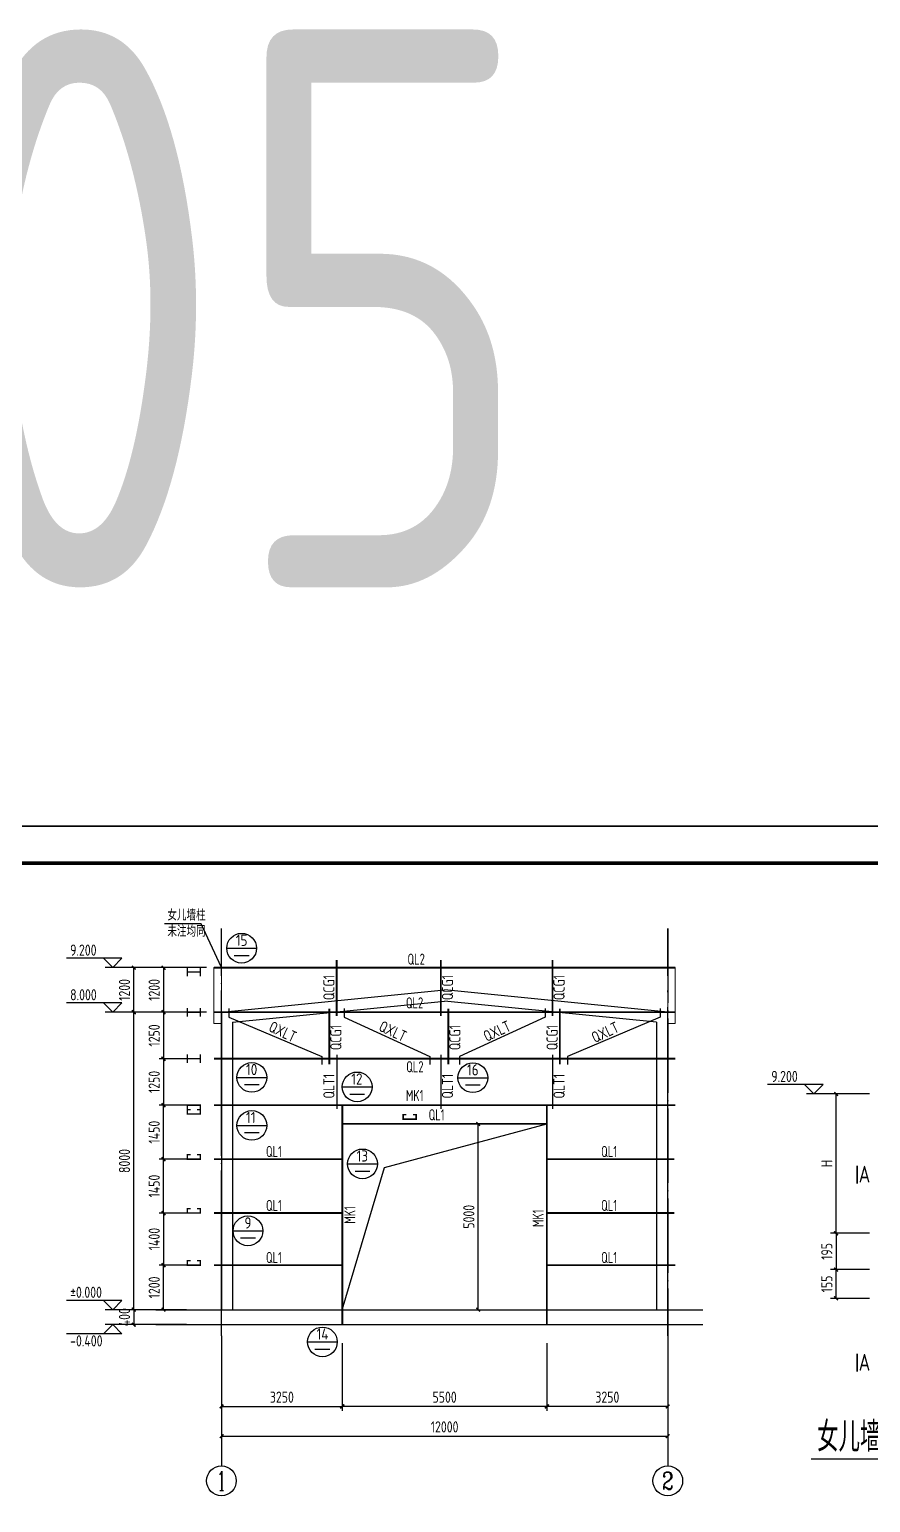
# Model space of a CAD drawing. Header units: millimetres. Extents: x 865974 to 875117, y 41124 to 44891.
# Drawn here: x 870097.1 to 870323.3, y 41535.7 to 41931.8 of the extents above; entities that cross this region are included whole.
import ezdxf
from ezdxf.enums import TextEntityAlignment as Align

# ---------------------------------------------------------------- set-up
doc = ezdxf.new("R2010")
doc.units = ezdxf.units.MM
doc.header["$LTSCALE"] = 1000
doc.header["$MEASUREMENT"] = 0
doc.linetypes.add('DOTE', pattern=[2.42, 2, -0.2, 0.02, -0.2])
for name, color, linetype in [('10', 7, 'Continuous'), ('1307', 7, 'Continuous'), ('1530', 253, 'Continuous'), ('1534', 7, 'Continuous'), ('AXIS', 3, 'Continuous'), ('AXIS_TEXT', 7, 'Continuous'), ('D2', 6, 'Continuous'), ('DIM', 7, 'Continuous'), ('DOTE', 1, 'DOTE'), ('M_Prof', 2, 'Continuous'), ('文字', 7, 'Continuous'), ('标注', 7, 'Continuous'), ('梁', 4, 'Continuous'), ('梁集中标注', 2, 'Continuous'), ('檩条', 34, 'Continuous'), ('索引符号标注', 253, 'Continuous')]:
    doc.layers.add(name, color=color, linetype=linetype)
doc.layers.add('零部件', color=3, linetype='Continuous', lineweight=5)
doc.styles.add('_TCH_AXIS', font='COMPLEX', dxfattribs={"bigfont": 'GBCBIG'})
doc.styles.add('COMPLEX', font='COMPLEX')
doc.styles.add('GBHZ', font='gbenor.shx', dxfattribs={"width": 0.9, "bigfont": 'gbcbig.shx'})
doc.dimstyles.new('Y100', dxfattribs={"dimscale": 0, "dimtxt": 3, "dimasz": 0.01, "dimexe": 1.2, "dimexo": 2, "dimgap": 1, "dimtad": 1, "dimdec": 0, "dimlfac": 100, "dimzin": 0, "dimdsep": 46, "dimtxsty": 'GBHZ', "dimblk": 'DX', "dimcen": 0.09, "dimdle": 1, "dimclrd": 7, "dimclre": 7, "dimclrt": 7, "dimadec": 0, "dimazin": 0, "dimtfac": 1, "dimtdec": 0, "dimtix": 1, "dimtmove": 2, "dimatfit": 3, "dimldrblk": 'DX', "dimfxl": 0, "dimtolj": 1, "dimtzin": 0, "dimarcsym": 0})
doc.dimstyles.new('Y20', dxfattribs={"dimscale": 0, "dimtxt": 3, "dimasz": 0.01, "dimexe": 1.5, "dimexo": 0.03, "dimgap": 1, "dimtad": 1, "dimdec": 0, "dimlfac": 20, "dimzin": 0, "dimdsep": 46, "dimtxsty": 'GBHZ', "dimblk1": 'DX', "dimblk2": 'DX', "dimsah": 1, "dimcen": 0.09, "dimdle": 1, "dimadec": 0, "dimazin": 0, "dimtfac": 1, "dimtdec": 0, "dimtix": 1, "dimtmove": 2, "dimatfit": 3, "dimldrblk": 'DX', "dimfxl": 0, "dimtolj": 1, "dimtzin": 0, "dimarcsym": 0})

# ---------------------------------------------------------------- blocks, each defined once
blk = doc.blocks.new('_AXISO')
blk.add_circle((0, 0), 0.5)
at = {"layer": 'AXIS_TEXT', "style": 'COMPLEX', "width": 1.041667}
blk.add_attdef('A', text='', height=0.56, dxfattribs=at).set_placement((-0.25, -0.28), (0.25, -0.28), align=Align.FIT)
blk = doc.blocks.new('DX')
at = {"color": 0, "linetype": 'ByBlock', "const_width": 40}
blk.add_lwpolyline([(-54, -51), (46, 49)], dxfattribs=at)
blk = doc.blocks.new('*D293')
at = {"layer": 'Defpoints', "color": 0, "transparency": 16777216}
for p in [(870148.75, 41580.56), (870268.75, 41580.56), (870268.75, 41553.56)]:
    blk.add_point(p, dxfattribs=at)
at = {"layer": '标注', "color": 7, "lineweight": -2, "transparency": 16777216}
for p, q in [((870148.75, 41578.56), (870148.75, 41552.36)), ((870268.75, 41578.56), (870268.75, 41552.36)), ((870148.76, 41553.56), (870268.74, 41553.56))]:
    blk.add_line(p, q, dxfattribs=at)
at = {"layer": '标注', "color": 7, "lineweight": -2, "transparency": 16777216, "xscale": 0.01, "yscale": 0.01, "zscale": 0.01, "rotation": 180}
blk.add_blockref('DX', (870148.75, 41553.56), dxfattribs=at)
at = {"layer": '标注', "color": 7, "lineweight": -2, "transparency": 16777216, "xscale": 0.01, "yscale": 0.01, "zscale": 0.01}
blk.add_blockref('DX', (870268.75, 41553.56), dxfattribs=at)
at = {"layer": '标注', "color": 7, "transparency": 16777216, "insert": (870208.75, 41556.06), "char_height": 3, "attachment_point": 5, "style": 'GBHZ'}
blk.add_mtext('\\A1;12000', dxfattribs=at)
blk = doc.blocks.new('*D294')
at = {"layer": 'Defpoints', "color": 0, "transparency": 16777216}
for p in [(870148.75, 41580.56), (870181.25, 41580.56), (870181.25, 41561.56)]:
    blk.add_point(p, dxfattribs=at)
at = {"layer": '标注', "color": 7, "lineweight": -2, "transparency": 16777216}
for p, q in [((870148.75, 41578.56), (870148.75, 41560.36)), ((870181.25, 41578.56), (870181.25, 41560.36)), ((870148.76, 41561.56), (870181.24, 41561.56))]:
    blk.add_line(p, q, dxfattribs=at)
at = {"layer": '标注', "color": 7, "lineweight": -2, "transparency": 16777216, "xscale": 0.01, "yscale": 0.01, "zscale": 0.01, "rotation": 180}
blk.add_blockref('DX', (870148.75, 41561.56), dxfattribs=at)
at = {"layer": '标注', "color": 7, "lineweight": -2, "transparency": 16777216, "xscale": 0.01, "yscale": 0.01, "zscale": 0.01}
blk.add_blockref('DX', (870181.25, 41561.56), dxfattribs=at)
at = {"layer": '标注', "color": 7, "transparency": 16777216, "insert": (870165, 41564.06), "char_height": 3, "attachment_point": 5, "style": 'GBHZ'}
blk.add_mtext('\\A1;3250', dxfattribs=at)
blk = doc.blocks.new('*D295')
at = {"layer": 'Defpoints', "color": 0, "transparency": 16777216}
for p in [(870236.25, 41580.56), (870268.75, 41580.56), (870236.25, 41561.56)]:
    blk.add_point(p, dxfattribs=at)
at = {"layer": '标注', "color": 7, "lineweight": -2, "transparency": 16777216}
for p, q in [((870236.25, 41578.56), (870236.25, 41560.36)), ((870268.75, 41578.56), (870268.75, 41560.36)), ((870268.74, 41561.56), (870236.26, 41561.56))]:
    blk.add_line(p, q, dxfattribs=at)
at = {"layer": '标注', "color": 7, "lineweight": -2, "transparency": 16777216, "xscale": 0.01, "yscale": 0.01, "zscale": 0.01, "rotation": 180}
blk.add_blockref('DX', (870236.25, 41561.56), dxfattribs=at)
at = {"layer": '标注', "color": 7, "lineweight": -2, "transparency": 16777216, "xscale": 0.01, "yscale": 0.01, "zscale": 0.01}
blk.add_blockref('DX', (870268.75, 41561.56), dxfattribs=at)
at = {"layer": '标注', "color": 7, "transparency": 16777216, "insert": (870252.5, 41564.06), "char_height": 3, "attachment_point": 5, "style": 'GBHZ'}
blk.add_mtext('\\A1;3250', dxfattribs=at)
blk = doc.blocks.new('*D344')
at = {"layer": 'Defpoints', "color": 0, "transparency": 16777216}
for p in [(870125.18, 41667.56), (870146.72, 41667.56), (870141.39, 41587.56)]:
    blk.add_point(p, dxfattribs=at)
at = {"layer": 'DIM', "color": 7, "lineweight": -2, "transparency": 16777216}
for p, q in [((870144.72, 41667.56), (870123.98, 41667.56)), ((870125.18, 41587.57), (870125.18, 41667.55)), ((870139.39, 41587.56), (870123.98, 41587.56))]:
    blk.add_line(p, q, dxfattribs=at)
at = {"layer": 'DIM', "color": 7, "lineweight": -2, "transparency": 16777216, "xscale": 0.01, "yscale": 0.01, "zscale": 0.01}
for p, rotation in [((870125.18, 41667.56), 90), ((870125.18, 41587.56), 270)]:
    blk.add_blockref('DX', p, dxfattribs=dict(at, rotation=rotation))
at = {"layer": 'DIM', "color": 7, "transparency": 16777216, "insert": (870122.68, 41627.56), "char_height": 3, "attachment_point": 5, "rotation": 90, "style": 'GBHZ'}
blk.add_mtext('\\A1;8000', dxfattribs=at)
blk = doc.blocks.new('*D345')
at = {"layer": 'Defpoints', "color": 0, "transparency": 16777216}
for p in [(870125.18, 41679.56), (870146.72, 41679.56), (870146.72, 41667.56)]:
    blk.add_point(p, dxfattribs=at)
at = {"layer": 'DIM', "color": 7, "lineweight": -2, "transparency": 16777216}
for p, q in [((870144.72, 41679.56), (870123.98, 41679.56)), ((870125.18, 41667.57), (870125.18, 41679.55)), ((870144.72, 41667.56), (870123.98, 41667.56))]:
    blk.add_line(p, q, dxfattribs=at)
at = {"layer": 'DIM', "color": 7, "lineweight": -2, "transparency": 16777216, "xscale": 0.01, "yscale": 0.01, "zscale": 0.01}
for p, rotation in [((870125.18, 41679.56), 90), ((870125.18, 41667.56), 270)]:
    blk.add_blockref('DX', p, dxfattribs=dict(at, rotation=rotation))
at = {"layer": 'DIM', "color": 7, "transparency": 16777216, "insert": (870122.68, 41673.56), "char_height": 3, "attachment_point": 5, "rotation": 90, "style": 'GBHZ'}
blk.add_mtext('\\A1;1200', dxfattribs=at)
blk = doc.blocks.new('*D346')
at = {"layer": 'Defpoints', "color": 0, "transparency": 16777216}
for p in [(870133.18, 41599.56), (870141.39, 41599.56), (870141.39, 41587.56)]:
    blk.add_point(p, dxfattribs=at)
at = {"layer": '标注', "color": 7, "lineweight": -2, "transparency": 16777216}
for p, q in [((870139.39, 41599.56), (870131.98, 41599.56)), ((870133.18, 41587.57), (870133.18, 41599.55)), ((870139.39, 41587.56), (870131.98, 41587.56))]:
    blk.add_line(p, q, dxfattribs=at)
at = {"layer": '标注', "color": 7, "lineweight": -2, "transparency": 16777216, "xscale": 0.01, "yscale": 0.01, "zscale": 0.01}
for p, rotation in [((870133.18, 41599.56), 90), ((870133.18, 41587.56), 270)]:
    blk.add_blockref('DX', p, dxfattribs=dict(at, rotation=rotation))
at = {"layer": '标注', "color": 7, "transparency": 16777216, "insert": (870130.68, 41593.56), "char_height": 3, "attachment_point": 5, "rotation": 90, "style": 'GBHZ'}
blk.add_mtext('\\A1;1200', dxfattribs=at)
blk = doc.blocks.new('*D347')
at = {"layer": 'Defpoints', "color": 0, "transparency": 16777216}
for p in [(870141.39, 41613.56), (870133.18, 41599.56), (870141.39, 41599.56)]:
    blk.add_point(p, dxfattribs=at)
at = {"layer": '标注', "color": 7, "lineweight": -2, "transparency": 16777216}
for p, q in [((870139.39, 41613.56), (870131.98, 41613.56)), ((870133.18, 41613.55), (870133.18, 41599.57)), ((870139.39, 41599.56), (870131.98, 41599.56))]:
    blk.add_line(p, q, dxfattribs=at)
at = {"layer": '标注', "color": 7, "lineweight": -2, "transparency": 16777216, "xscale": 0.01, "yscale": 0.01, "zscale": 0.01}
for p, rotation in [((870133.18, 41613.56), 90), ((870133.18, 41599.56), 270)]:
    blk.add_blockref('DX', p, dxfattribs=dict(at, rotation=rotation))
at = {"layer": '标注', "color": 7, "transparency": 16777216, "insert": (870130.68, 41606.56), "char_height": 3, "attachment_point": 5, "rotation": 90, "style": 'GBHZ'}
blk.add_mtext('\\A1;1400', dxfattribs=at)
blk = doc.blocks.new('*D348')
at = {"layer": 'Defpoints', "color": 0, "transparency": 16777216}
for p in [(870133.18, 41642.56), (870141.39, 41642.56), (870141.39, 41628.06)]:
    blk.add_point(p, dxfattribs=at)
at = {"layer": '标注', "color": 7, "lineweight": -2, "transparency": 16777216}
for p, q in [((870139.39, 41642.56), (870131.98, 41642.56)), ((870133.18, 41628.07), (870133.18, 41642.55)), ((870139.39, 41628.06), (870131.98, 41628.06))]:
    blk.add_line(p, q, dxfattribs=at)
at = {"layer": '标注', "color": 7, "lineweight": -2, "transparency": 16777216, "xscale": 0.01, "yscale": 0.01, "zscale": 0.01}
for p, rotation in [((870133.18, 41642.56), 90), ((870133.18, 41628.06), 270)]:
    blk.add_blockref('DX', p, dxfattribs=dict(at, rotation=rotation))
at = {"layer": '标注', "color": 7, "transparency": 16777216, "insert": (870130.68, 41635.31), "char_height": 3, "attachment_point": 5, "rotation": 90, "style": 'GBHZ'}
blk.add_mtext('\\A1;1450', dxfattribs=at)
blk = doc.blocks.new('*D349')
at = {"layer": 'Defpoints', "color": 0, "transparency": 16777216}
for p in [(870141.39, 41655.06), (870133.18, 41642.56), (870141.39, 41642.56)]:
    blk.add_point(p, dxfattribs=at)
at = {"layer": '标注', "color": 7, "lineweight": -2, "transparency": 16777216}
for p, q in [((870139.39, 41655.06), (870131.98, 41655.06)), ((870133.18, 41655.05), (870133.18, 41642.57)), ((870139.39, 41642.56), (870131.98, 41642.56))]:
    blk.add_line(p, q, dxfattribs=at)
at = {"layer": '标注', "color": 7, "lineweight": -2, "transparency": 16777216, "xscale": 0.01, "yscale": 0.01, "zscale": 0.01}
for p, rotation in [((870133.18, 41655.06), 90), ((870133.18, 41642.56), 270)]:
    blk.add_blockref('DX', p, dxfattribs=dict(at, rotation=rotation))
at = {"layer": '标注', "color": 7, "transparency": 16777216, "insert": (870130.68, 41648.81), "char_height": 3, "attachment_point": 5, "rotation": 90, "style": 'GBHZ'}
blk.add_mtext('\\A1;1250', dxfattribs=at)
blk = doc.blocks.new('*D350')
at = {"layer": 'Defpoints', "color": 0, "transparency": 16777216}
for p in [(870141.39, 41679.56), (870133.18, 41667.56), (870141.39, 41667.56)]:
    blk.add_point(p, dxfattribs=at)
at = {"layer": '标注', "color": 7, "lineweight": -2, "transparency": 16777216}
for p, q in [((870139.39, 41679.56), (870131.98, 41679.56)), ((870133.18, 41679.55), (870133.18, 41667.57)), ((870139.39, 41667.56), (870131.98, 41667.56))]:
    blk.add_line(p, q, dxfattribs=at)
at = {"layer": '标注', "color": 7, "lineweight": -2, "transparency": 16777216, "xscale": 0.01, "yscale": 0.01, "zscale": 0.01}
for p, rotation in [((870133.18, 41679.56), 90), ((870133.18, 41667.56), 270)]:
    blk.add_blockref('DX', p, dxfattribs=dict(at, rotation=rotation))
at = {"layer": '标注', "color": 7, "transparency": 16777216, "insert": (870130.68, 41673.56), "char_height": 3, "attachment_point": 5, "rotation": 90, "style": 'GBHZ'}
blk.add_mtext('\\A1;1200', dxfattribs=at)
blk = doc.blocks.new('*D351')
at = {"layer": 'Defpoints', "color": 0, "transparency": 16777216}
for p in [(870133.18, 41628.06), (870141.39, 41628.06), (870141.39, 41613.56)]:
    blk.add_point(p, dxfattribs=at)
at = {"layer": '标注', "color": 7, "lineweight": -2, "transparency": 16777216}
for p, q in [((870139.39, 41628.06), (870131.98, 41628.06)), ((870133.18, 41613.57), (870133.18, 41628.05)), ((870139.39, 41613.56), (870131.98, 41613.56))]:
    blk.add_line(p, q, dxfattribs=at)
at = {"layer": '标注', "color": 7, "lineweight": -2, "transparency": 16777216, "xscale": 0.01, "yscale": 0.01, "zscale": 0.01}
for p, rotation in [((870133.18, 41628.06), 90), ((870133.18, 41613.56), 270)]:
    blk.add_blockref('DX', p, dxfattribs=dict(at, rotation=rotation))
at = {"layer": '标注', "color": 7, "transparency": 16777216, "insert": (870130.68, 41620.81), "char_height": 3, "attachment_point": 5, "rotation": 90, "style": 'GBHZ'}
blk.add_mtext('\\A1;1450', dxfattribs=at)
blk = doc.blocks.new('*D352')
at = {"layer": 'Defpoints', "color": 0, "transparency": 16777216}
for p in [(870207.36, 41637.56), (870217.77, 41637.56), (870207.36, 41587.56)]:
    blk.add_point(p, dxfattribs=at)
at = {"layer": '标注', "color": 7, "lineweight": -2, "transparency": 16777216}
for p, q in [((870209.36, 41637.56), (870218.97, 41637.56)), ((870217.77, 41587.57), (870217.77, 41637.55)), ((870209.36, 41587.56), (870218.97, 41587.56))]:
    blk.add_line(p, q, dxfattribs=at)
at = {"layer": '标注', "color": 7, "lineweight": -2, "transparency": 16777216, "xscale": 0.01, "yscale": 0.01, "zscale": 0.01}
for p, rotation in [((870217.77, 41637.56), 90), ((870217.77, 41587.56), 270)]:
    blk.add_blockref('DX', p, dxfattribs=dict(at, rotation=rotation))
at = {"layer": '标注', "color": 7, "transparency": 16777216, "insert": (870215.27, 41612.56), "char_height": 3, "attachment_point": 5, "rotation": 90, "style": 'GBHZ'}
blk.add_mtext('\\A1;5000', dxfattribs=at)
blk = doc.blocks.new('*D353')
at = {"layer": 'Defpoints', "color": 0, "transparency": 16777216}
for p in [(870181.25, 41580.56), (870236.25, 41580.56), (870181.25, 41561.56)]:
    blk.add_point(p, dxfattribs=at)
at = {"layer": '标注', "color": 7, "lineweight": -2, "transparency": 16777216}
for p, q in [((870181.25, 41578.56), (870181.25, 41560.36)), ((870236.25, 41578.56), (870236.25, 41560.36)), ((870236.24, 41561.56), (870181.26, 41561.56))]:
    blk.add_line(p, q, dxfattribs=at)
at = {"layer": '标注', "color": 7, "lineweight": -2, "transparency": 16777216, "xscale": 0.01, "yscale": 0.01, "zscale": 0.01, "rotation": 180}
blk.add_blockref('DX', (870181.25, 41561.56), dxfattribs=at)
at = {"layer": '标注', "color": 7, "lineweight": -2, "transparency": 16777216, "xscale": 0.01, "yscale": 0.01, "zscale": 0.01}
blk.add_blockref('DX', (870236.25, 41561.56), dxfattribs=at)
at = {"layer": '标注', "color": 7, "transparency": 16777216, "insert": (870208.75, 41564.06), "char_height": 3, "attachment_point": 5, "style": 'GBHZ'}
blk.add_mtext('\\A1;5500', dxfattribs=at)
blk = doc.blocks.new('*D354')
at = {"layer": 'Defpoints', "color": 0, "transparency": 16777216}
for p in [(870141.32, 41667.56), (870133.18, 41655.06), (870141.39, 41655.06)]:
    blk.add_point(p, dxfattribs=at)
at = {"layer": '标注', "color": 7, "lineweight": -2, "transparency": 16777216}
for p, q in [((870139.32, 41667.56), (870131.98, 41667.56)), ((870133.18, 41667.55), (870133.18, 41655.07)), ((870139.39, 41655.06), (870131.98, 41655.06))]:
    blk.add_line(p, q, dxfattribs=at)
at = {"layer": '标注', "color": 7, "lineweight": -2, "transparency": 16777216, "xscale": 0.01, "yscale": 0.01, "zscale": 0.01}
for p, rotation in [((870133.18, 41667.56), 90), ((870133.18, 41655.06), 270)]:
    blk.add_blockref('DX', p, dxfattribs=dict(at, rotation=rotation))
at = {"layer": '标注', "color": 7, "transparency": 16777216, "insert": (870130.68, 41661.31), "char_height": 3, "attachment_point": 5, "rotation": 90, "style": 'GBHZ'}
blk.add_mtext('\\A1;1250', dxfattribs=at)
blk = doc.blocks.new('*D388')
at = {"layer": 'Defpoints', "color": 0, "transparency": 16777216}
for p in [(870314, 41598.36), (870323.05, 41598.36), (870323.05, 41590.61)]:
    blk.add_point(p, dxfattribs=at)
at = {"layer": 'DIM', "color": 0, "lineweight": -2, "transparency": 16777216}
for p, q in [((870323.02, 41598.36), (870312.5, 41598.36)), ((870314, 41590.62), (870314, 41598.35)), ((870323.02, 41590.61), (870312.5, 41590.61))]:
    blk.add_line(p, q, dxfattribs=at)
at = {"layer": 'DIM', "color": 0, "lineweight": -2, "transparency": 16777216, "xscale": 0.01, "yscale": 0.01, "zscale": 0.01}
for p, rotation in [((870314, 41598.36), 90), ((870314, 41590.61), 270)]:
    blk.add_blockref('DX', p, dxfattribs=dict(at, rotation=rotation))
at = {"layer": 'DIM', "color": 0, "transparency": 16777216, "insert": (870311.5, 41594.49), "char_height": 3, "attachment_point": 5, "rotation": 90, "style": 'GBHZ'}
blk.add_mtext('\\A1;155', dxfattribs=at)
blk = doc.blocks.new('*D389')
at = {"layer": 'Defpoints', "color": 0, "transparency": 16777216}
for p in [(870314, 41645.6), (870323.05, 41645.6), (870323.05, 41608.11)]:
    blk.add_point(p, dxfattribs=at)
at = {"layer": 'DIM', "color": 0, "lineweight": -2, "transparency": 16777216}
for p, q in [((870323.02, 41645.6), (870312.5, 41645.6)), ((870314, 41608.12), (870314, 41645.59)), ((870323.02, 41608.11), (870312.5, 41608.11))]:
    blk.add_line(p, q, dxfattribs=at)
at = {"layer": 'DIM', "color": 0, "lineweight": -2, "transparency": 16777216, "xscale": 0.01, "yscale": 0.01, "zscale": 0.01}
for p, rotation in [((870314, 41645.6), 90), ((870314, 41608.11), 270)]:
    blk.add_blockref('DX', p, dxfattribs=dict(at, rotation=rotation))
at = {"layer": 'DIM', "color": 0, "transparency": 16777216, "insert": (870311.5, 41626.86), "char_height": 3, "attachment_point": 5, "rotation": 90, "style": 'GBHZ'}
blk.add_mtext('\\A1;H', dxfattribs=at)
blk = doc.blocks.new('*D394')
at = {"layer": 'Defpoints', "color": 0, "transparency": 16777216}
for p in [(870323.05, 41608.11), (870314, 41598.36), (870323.05, 41598.36)]:
    blk.add_point(p, dxfattribs=at)
at = {"layer": 'DIM', "color": 0, "lineweight": -2, "transparency": 16777216}
for p, q in [((870323.02, 41608.11), (870312.5, 41608.11)), ((870314, 41608.1), (870314, 41598.37)), ((870323.02, 41598.36), (870312.5, 41598.36))]:
    blk.add_line(p, q, dxfattribs=at)
at = {"layer": 'DIM', "color": 0, "lineweight": -2, "transparency": 16777216, "xscale": 0.01, "yscale": 0.01, "zscale": 0.01}
for p, rotation in [((870314, 41608.11), 90), ((870314, 41598.36), 270)]:
    blk.add_blockref('DX', p, dxfattribs=dict(at, rotation=rotation))
at = {"layer": 'DIM', "color": 0, "transparency": 16777216, "insert": (870311.5, 41603.24), "char_height": 3, "attachment_point": 5, "rotation": 90, "style": 'GBHZ'}
blk.add_mtext('\\A1;195', dxfattribs=at)
blk = doc.blocks.new('*D539')
at = {"layer": 'Defpoints', "color": 0, "transparency": 16777216}
for p in [(870141.39, 41587.56), (870125.18, 41583.56), (870141.39, 41583.56)]:
    blk.add_point(p, dxfattribs=at)
at = {"layer": '标注', "color": 7, "lineweight": -2, "transparency": 16777216}
for p, q in [((870139.39, 41587.56), (870123.98, 41587.56)), ((870125.18, 41587.57), (870125.18, 41587.58)), ((870125.18, 41587.56), (870125.18, 41583.56)), ((870139.39, 41583.56), (870123.98, 41583.56)), ((870125.18, 41583.55), (870125.18, 41583.54))]:
    blk.add_line(p, q, dxfattribs=at)
at = {"layer": '标注', "color": 7, "lineweight": -2, "transparency": 16777216, "xscale": 0.01, "yscale": 0.01, "zscale": 0.01}
for p, rotation in [((870125.18, 41587.56), 270), ((870125.18, 41583.56), 90)]:
    blk.add_blockref('DX', p, dxfattribs=dict(at, rotation=rotation))
at = {"layer": '标注', "color": 7, "transparency": 16777216, "insert": (870122.68, 41585.56), "char_height": 3, "attachment_point": 5, "rotation": 90, "style": 'GBHZ'}
blk.add_mtext('\\A1;400', dxfattribs=at)

msp = doc.modelspace()

# ---------------------------------------------------------------- linework, layer by layer
at = {"color": 0}
for p, q in [((870654.459, 41717.604), (869813.459, 41717.604)), ((869813.459, 41717.604), (870654.459, 41717.604))]:
    msp.add_line(p, q, dxfattribs=at)
at = {"color": 0, "const_width": 1}
msp.add_lwpolyline([(870644.459, 41133.604), (869838.459, 41133.604), (869838.459, 41707.604), (870644.459, 41707.604)], close=True, dxfattribs=at)
at = {"layer": '1530'}
for p, q in [((870123.983, 41679.56), (870117.512, 41679.56)), ((870123.983, 41667.56), (870117.512, 41667.56)), ((870312.498, 41645.597), (870306.026, 41645.597)), ((870123.983, 41587.56), (870117.512, 41587.56)), ((870123.983, 41583.56), (870117.512, 41583.56))]:
    msp.add_line(p, q, dxfattribs=at)
at = {"layer": '1534'}
for points in [[(870117.012, 41682.06), (870119.512, 41679.56), (870122.012, 41682.06), (870107.078, 41682.06)], [(870117.012, 41670.06), (870119.512, 41667.56), (870122.012, 41670.06), (870107.078, 41670.06)], [(870305.526, 41648.097), (870308.026, 41645.597), (870310.526, 41648.097), (870295.592, 41648.097)], [(870117.012, 41590.06), (870119.512, 41587.56), (870122.012, 41590.06), (870107.078, 41590.06)], [(870117.012, 41581.06), (870119.512, 41583.56), (870122.012, 41581.06), (870107.078, 41581.06)]]:
    msp.add_lwpolyline(points, dxfattribs=at)
at = {"layer": 'AXIS', "color": 0}
for p, q in [((870148.747, 41580.56), (870148.747, 41545.56)), ((870268.747, 41580.56), (870268.747, 41545.56))]:
    msp.add_line(p, q, dxfattribs=at)
at = {"layer": 'D2', "const_width": 0.489}
for points in [[(870319.674, 41621.441), (870319.674, 41626.334)], [(870319.674, 41570.872), (870319.674, 41575.764)]]:
    msp.add_lwpolyline(points, dxfattribs=at)
at = {"layer": 'DOTE', "linetype": 'DOTE', "ltscale": 0.01}
for p, q in [((870148.747, 41580.56), (870148.747, 41690.063)), ((870268.747, 41690.063), (870268.747, 41580.56))]:
    msp.add_line(p, q, dxfattribs=at)
at = {"layer": 'DOTE', "linetype": 'DOTE', "ltscale": 0.02}
for p, q in [((870148.747, 41580.56), (870148.747, 41690.063)), ((870268.747, 41580.56), (870268.747, 41690.063))]:
    msp.add_line(p, q, dxfattribs=at)
at = {"layer": 'M_Prof'}
for p, q in [((870148.747, 41667.56), (870208.747, 41673.56)), ((870268.747, 41667.56), (870208.747, 41673.56)), ((870151.747, 41664.845), (870208.747, 41670.545)), ((870265.747, 41664.845), (870208.747, 41670.545)), ((870148.747, 41667.56), (870148.747, 41587.56)), ((870151.747, 41664.845), (870151.747, 41587.56)), ((870265.747, 41664.845), (870265.747, 41587.56)), ((870268.747, 41587.56), (870268.747, 41667.56)), ((870148.747, 41587.56), (870151.747, 41587.56)), ((870265.747, 41587.56), (870268.747, 41587.56))]:
    msp.add_line(p, q, dxfattribs=at)
at = {"layer": '文字', "color": 6, "const_width": 0.32}
msp.add_lwpolyline([(870307.297, 41547.451), (870362.449, 41547.451)], dxfattribs=at)
at = {"layer": '梁'}
for p, q in [((870143.335, 41691.344), (870133.455, 41691.344)), ((870148.747, 41679.56), (870143.335, 41691.344))]:
    msp.add_line(p, q, dxfattribs=at)
at = {"layer": '梁', "color": 61, "linetype": 'ByBlock', "ltscale": 0.8, "const_width": 0.4}
for points in [[(870139.586, 41679.56), (870139.586, 41678.381), (870143.055, 41678.381), (870143.055, 41679.56)], [(870139.586, 41677.201), (870139.586, 41678.381), (870143.055, 41678.381), (870143.055, 41677.201)], [(870139.586, 41668.739), (870139.586, 41667.56), (870143.055, 41667.56), (870143.055, 41668.739)], [(870139.586, 41666.381), (870139.586, 41667.56), (870143.055, 41667.56), (870143.055, 41666.381)], [(870139.586, 41656.239), (870139.586, 41655.06), (870143.055, 41655.06), (870143.055, 41656.239)], [(870139.586, 41653.881), (870139.586, 41655.06), (870143.055, 41655.06), (870143.055, 41653.881)], [(870140.438, 41641.381), (870139.586, 41641.381), (870139.586, 41642.56), (870143.055, 41642.56), (870143.055, 41641.381), (870142.203, 41641.381)], [(870140.438, 41641.381), (870139.586, 41641.381), (870139.586, 41640.201), (870143.055, 41640.201), (870143.055, 41641.381), (870142.203, 41641.381)], [(870198.475, 41639.999), (870197.623, 41639.999), (870197.623, 41638.82), (870201.092, 41638.82), (870201.092, 41639.999), (870200.24, 41639.999)], [(870140.438, 41629.239), (870139.586, 41629.239), (870139.586, 41628.06), (870143.055, 41628.06), (870143.055, 41629.239), (870142.203, 41629.239)], [(870140.438, 41614.739), (870139.586, 41614.739), (870139.586, 41613.56), (870143.055, 41613.56), (870143.055, 41614.739), (870142.203, 41614.739)], [(870140.438, 41600.739), (870139.586, 41600.739), (870139.586, 41599.56), (870143.055, 41599.56), (870143.055, 41600.739), (870142.203, 41600.739)]]:
    msp.add_lwpolyline(points, dxfattribs=at)
at = {"layer": '檩条', "color": 4, "linetype": 'ByBlock'}
for p, q in [((870150.747, 41668.561), (870150.747, 41666.211)), ((870181.747, 41668.561), (870181.747, 41666.211)), ((870235.747, 41668.561), (870235.747, 41666.211)), ((870266.747, 41668.561), (870266.747, 41666.211)), ((870150.747, 41666.211), (870175.747, 41655.63)), ((870181.747, 41666.211), (870204.747, 41655.63)), ((870235.747, 41666.211), (870212.747, 41655.63)), ((870266.747, 41666.211), (870241.747, 41655.63)), ((870175.747, 41655.63), (870175.747, 41653.49)), ((870204.747, 41655.63), (870204.747, 41653.49)), ((870212.747, 41655.63), (870212.747, 41653.49)), ((870241.747, 41655.63), (870241.747, 41653.49)), ((870131.092, 41587.56), (870278.139, 41587.56)), ((870131.092, 41583.56), (870278.139, 41583.56))]:
    msp.add_line(p, q, dxfattribs=at)
at = {"layer": '檩条', "color": 4}
for p, q in [((870179.747, 41656.06), (870179.747, 41641.56)), ((870207.747, 41656.06), (870207.747, 41641.56)), ((870237.747, 41656.06), (870237.747, 41641.56)), ((870192.584, 41625.794), (870236.247, 41637.56)), ((870181.247, 41587.56), (870192.584, 41625.794))]:
    msp.add_line(p, q, dxfattribs=at)
at = {"layer": '檩条', "color": 4, "const_width": 0.5}
for points in [[(870146.747, 41679.56), (870270.747, 41679.56)], [(870179.747, 41666.56), (870179.747, 41681.56)], [(870207.747, 41666.56), (870207.747, 41681.56)], [(870237.747, 41666.56), (870237.747, 41681.56)], [(870177.747, 41668.56), (870177.747, 41653.56)], [(870209.747, 41668.56), (870209.747, 41653.56)], [(870239.747, 41668.56), (870239.747, 41653.56)], [(870146.747, 41667.56), (870270.747, 41667.56)], [(870146.747, 41655.06), (870270.747, 41655.06)], [(870146.747, 41642.56), (870270.747, 41642.56)], [(870181.247, 41583.56), (870181.247, 41642.56)], [(870236.247, 41583.56), (870236.247, 41642.56)], [(870181.247, 41637.56), (870236.247, 41637.56)], [(870146.747, 41628.06), (870181.247, 41628.06)], [(870270.523, 41628.06), (870236.247, 41628.06)], [(870146.747, 41613.56), (870181.247, 41613.56)], [(870270.523, 41613.56), (870236.247, 41613.56)]]:
    msp.add_lwpolyline(points, dxfattribs=at)
at = {"layer": '檩条', "color": 4, "linetype": 'ByBlock', "const_width": 0.5}
for points in [[(870146.747, 41599.56), (870181.247, 41599.56)], [(870270.747, 41599.56), (870236.247, 41599.56)]]:
    msp.add_lwpolyline(points, dxfattribs=at)
at = {"layer": '索引符号标注'}
for p, q in [((870150.188, 41684.766), (870158.188, 41684.766)), ((870152.188, 41682.851), (870156.188, 41682.851)), ((870152.934, 41650.029), (870160.934, 41650.029)), ((870154.934, 41648.114), (870158.934, 41648.114)), ((870212.343, 41649.954), (870220.343, 41649.954)), ((870181.234, 41647.484), (870189.234, 41647.484)), ((870183.234, 41645.569), (870187.234, 41645.569)), ((870214.343, 41648.038), (870218.343, 41648.038)), ((870152.934, 41637.126), (870160.934, 41637.126)), ((870154.934, 41635.211), (870158.934, 41635.211)), ((870182.673, 41626.78), (870190.673, 41626.78)), ((870184.673, 41624.865), (870188.673, 41624.865)), ((870151.888, 41608.774), (870159.888, 41608.774)), ((870153.888, 41606.859), (870157.888, 41606.859)), ((870171.891, 41578.908), (870179.891, 41578.908)), ((870173.891, 41576.993), (870177.891, 41576.993))]:
    msp.add_line(p, q, dxfattribs=at)
for centre in [(870154.188, 41684.766), (870156.934, 41650.029), (870216.343, 41649.954), (870185.234, 41647.484), (870156.934, 41637.126), (870186.673, 41626.78), (870155.888, 41608.774), (870175.891, 41578.908)]:
    msp.add_circle(centre, 4, dxfattribs=at)
at = {"layer": '零部件'}
for points in [[(870146.747, 41664.56), (870148.747, 41664.56), (870148.747, 41679.56), (870146.747, 41679.56)], [(870270.747, 41664.56), (870268.747, 41664.56), (870268.747, 41679.56), (870270.747, 41679.56)]]:
    msp.add_lwpolyline(points, close=True, dxfattribs=at)

# ---------------------------------------------------------------- block references
at = {"layer": 'AXIS', "color": 0}
ref = msp.add_blockref('_AXISO', (870148.747, 41541.56), dxfattribs=dict(at, xscale=8, yscale=8, zscale=8))
ref.add_attrib('A', '1', dxfattribs={"layer": 'AXIS_TEXT', "color": 0, "height": 5.147, "style": '_TCH_AXIS'}).set_placement((870147.644, 41538.986), (870149.85, 41538.986), align=Align.FIT)
ref = msp.add_blockref('_AXISO', (870268.747, 41541.56), dxfattribs=dict(at, xscale=8, yscale=8, zscale=8))
ref.add_attrib('A', '2', dxfattribs={"layer": 'AXIS_TEXT', "color": 0, "height": 4.659, "style": '_TCH_AXIS'}).set_placement((870267.194, 41539.23), (870270.3, 41539.23), align=Align.FIT)

# ---------------------------------------------------------------- texts
at = {"layer": '10', "style": 'GBHZ', "width": 0.9}
for p in [(870320.077, 41621.765), (870320.077, 41571.196)]:
    msp.add_text('A', height=4.5, dxfattribs=at).set_placement(p)
at = {"layer": '1307', "style": 'GBHZ', "width": 0.8}
for s, p in [('QL2', (870198.781, 41680.322)), ('QL2', (870198.347, 41668.565)), ('QL2', (870198.43, 41651.399)), ('MK1', (870198.347, 41643.649)), ('QL1', (870204.45, 41638.482)), ('QL1', (870160.72, 41628.605)), ('QL1', (870250.831, 41628.605)), ('QL1', (870160.72, 41614.105)), ('QL1', (870250.831, 41614.105)), ('QL1', (870160.72, 41600.105)), ('QL1', (870250.831, 41600.105))]:
    msp.add_text(s, height=3, dxfattribs=at).set_placement(p)
at = {"layer": '1307', "style": 'GBHZ'}
for s, rotation, width, p in [('QCG1', 90, 0.9, (870179.144, 41670.808)), ('QCG1', 90, 0.9, (870211.016, 41670.808)), ('QCG1', 90, 0.9, (870241.016, 41670.808)), ('QXLT', 334.68303, 0.9, (870161.183, 41662.584)), ('QXLT', 334.68303, 0.9, (870190.79, 41662.712)), ('QXLT', 25.31697, 0.9, (870220.07, 41659.524)), ('QXLT', 25.31697, 0.9, (870249.152, 41659.197)), ('QCG1', 90, 0.9, (870181.016, 41657.352)), ('QCG1', 90, 0.9, (870213.016, 41657.352)), ('QCG1', 90, 0.9, (870239.144, 41657.352)), ('QLT1', 90, 0.9, (870179.144, 41644.352)), ('QLT1', 90, 0.9, (870211.016, 41644.352)), ('QLT1', 90, 0.9, (870241.016, 41644.352)), ('MK1', 90, 0.8, (870184.766, 41610.704)), ('MK1', 90, 0.8, (870235.382, 41609.802))]:
    msp.add_text(s, height=3, rotation=rotation, dxfattribs=dict(at, width=width)).set_placement(p)
at = {"layer": '1534', "style": 'GBHZ', "width": 0.9}
for s, p in [('女儿墙柱', (870134.228, 41692.199)), ('未注均同', (870134.228, 41687.851)), ('9.200', (870108.076, 41682.76)), ('8.000', (870108.076, 41670.76)), ('9.200', (870296.591, 41648.797)), ('%%P0.000', (870108.076, 41590.76)), ('-0.400', (870108.076, 41577.693))]:
    msp.add_text(s, height=3, dxfattribs=at).set_placement(p)
at = {"layer": '文字', "color": 6, "style": 'GBHZ'}
msp.add_text('女儿墙柱节点详图一', height=8, dxfattribs=at).set_placement((870308.905, 41549.402))
at = {"layer": '梁集中标注', "style": 'GBHZ', "width": 0.9}
msp.add_text('05', height=150, dxfattribs=at).set_placement((870071.361, 41781.806))
at = {"layer": '索引符号标注', "style": 'GBHZ'}
for s, p in [('15', (870152.612, 41685.393)), ('10', (870155.358, 41650.656)), ('16', (870214.768, 41650.58)), ('12', (870183.658, 41648.111)), ('11', (870155.358, 41637.752)), ('13', (870185.097, 41627.406)), ('9', (870154.951, 41609.401)), ('14', (870174.315, 41579.534))]:
    msp.add_text(s, height=3, dxfattribs=at).set_placement(p)

# ---------------------------------------------------------------- dimensions: what is measured, and where the dimension line sits
at = {"layer": 'DIM'}
for base, p1, p2, angle, dimstyle, picture, middle in [((870125.183, 41679.56), (870146.723, 41667.56), (870146.723, 41679.56), 90, 'Y100', '*D345', (870122.683, 41673.56)), ((870125.183, 41667.56), (870141.39, 41587.56), (870146.723, 41667.56), 270, 'Y100', '*D344', (870122.683, 41627.56)), ((870313.998, 41598.365), (870323.055, 41608.115), (870323.055, 41598.365), 270, 'Y20', '*D394', (870311.498, 41603.24)), ((870313.998, 41598.365), (870323.055, 41590.615), (870323.055, 41598.365), 90, 'Y20', '*D388', (870311.498, 41594.49))]:
    dim = msp.add_linear_dim(base=base, p1=p1, p2=p2, angle=angle, dimstyle=dimstyle, override={"dimscale": 1}, dxfattribs=at)
    dim.commit()
    dim.dimension.update_dxf_attribs({"geometry": picture, "text_midpoint": middle})
dim = msp.add_linear_dim(base=(870313.998, 41645.597), p1=(870323.055, 41608.115), p2=(870323.055, 41645.597), angle=90, text='H', dimstyle='Y20', override={"dimscale": 1}, dxfattribs=at)
dim.commit()
dim.dimension.update_dxf_attribs({"geometry": '*D389', "text_midpoint": (870311.498, 41626.856)})
at = {"layer": '标注'}
for base, p1, p2, angle, override, picture, middle in [((870133.183, 41667.56), (870141.39, 41679.56), (870141.39, 41667.56), 90, {"dimscale": 1}, '*D350', (870130.683, 41673.56)), ((870133.183, 41655.06), (870141.321, 41667.56), (870141.39, 41655.06), 90, {"dimscale": 1}, '*D354', (870130.683, 41661.31)), ((870133.183, 41642.56), (870141.39, 41655.06), (870141.39, 41642.56), 270, {"dimscale": 1}, '*D349', (870130.683, 41648.81)), ((870133.183, 41642.56), (870141.39, 41628.06), (870141.39, 41642.56), 90, {"dimscale": 1}, '*D348', (870130.683, 41635.31)), ((870217.768, 41637.56), (870207.362, 41587.56), (870207.362, 41637.56), 90, {"dimscale": 1}, '*D352', (870215.268, 41612.56)), ((870133.183, 41628.06), (870141.39, 41613.56), (870141.39, 41628.06), 90, {"dimscale": 1}, '*D351', (870130.683, 41620.81)), ((870133.183, 41599.56), (870141.39, 41613.56), (870141.39, 41599.56), 270, {"dimscale": 1}, '*D347', (870130.683, 41606.56)), ((870133.183, 41599.56), (870141.39, 41587.56), (870141.39, 41599.56), 90, {"dimscale": 1}, '*D346', (870130.683, 41593.56)), ((870125.183, 41583.56), (870141.39, 41587.56), (870141.39, 41583.56), 270, {"dimscale": 1}, '*D539', (870122.683, 41585.56)), ((870181.247, 41561.56), (870236.247, 41580.56), (870181.247, 41580.56), 180, {"dimscale": 1, "dimfxl": 150}, '*D353', (870208.747, 41564.06)), ((870236.247, 41561.56), (870268.747, 41580.56), (870236.247, 41580.56), 180, {"dimscale": 1, "dimfxl": 150}, '*D295', (870252.497, 41564.06))]:
    dim = msp.add_linear_dim(base=base, p1=p1, p2=p2, angle=angle, dimstyle='Y100', override=override, dxfattribs=at)
    dim.commit()
    dim.dimension.update_dxf_attribs({"geometry": picture, "text_midpoint": middle})
for base, p2, picture, middle in [((870268.747, 41553.56), (870268.747, 41580.56), '*D293', (870208.747, 41556.06)), ((870181.247, 41561.56), (870181.247, 41580.56), '*D294', (870164.997, 41564.06))]:
    dim = msp.add_linear_dim(base=base, p1=(870148.747, 41580.56), p2=p2, dimstyle='Y100', override={"dimscale": 1, "dimfxl": 150}, dxfattribs=at)
    dim.commit()
    dim.dimension.update_dxf_attribs({"geometry": picture, "text_midpoint": middle})

doc.saveas('drawing.dxf')
